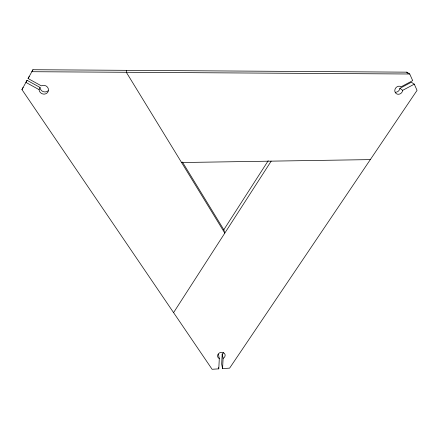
<?xml version="1.0" encoding="UTF-8"?>
<svg xmlns="http://www.w3.org/2000/svg" width="439" height="439" viewBox="0 0 439 439"><rect width="100%" height="100%" fill="white"/><g stroke="black" fill="none" stroke-linecap="round" stroke-linejoin="round"><path stroke-width="0.66" d="M126.322 70.328L126.322 72.281L224.806 233.109L223.824 229.734L182.394 162.002M23.119 87.421L21.95 89.6L212.108 369.281L218.787 368.842L219.297 358.542A3.852 3.238 -17 0 1 218.534 353.62A3.852 3.238 -17 0 1 224.362 353.351A3.852 3.238 -17 0 1 223.094 358.367L222.578 368.595L229.613 368.134L417.05 90.357L414.279 84.167L411.343 82.236L399.891 88.338A4.187 3.77 -50.1 0 1 395.49 92.256M223.627 352.764A3.819 3.216 -16.9 0 1 222.189 354.021L221.679 364.178L222.578 368.595M29.188 76.479L28.085 78.537L41.31 85.841A4.752 4.379 19.8 0 1 48.158 88.294A4.752 4.379 19.8 0 1 44.751 94.089A4.752 4.379 19.8 0 1 39.076 89.633L40.048 87.465L27.059 80.315L21.95 89.6M409.724 73.999L406.816 72.161L32.936 69.719L31.877 71.705L409.724 73.999L412.693 80.628L401.175 86.774A4.225 3.803 -49.9 0 0 395.221 88.76A4.225 3.803 -49.9 0 0 397.569 94.215A4.225 3.803 -49.9 0 0 402.706 90.33L414.279 84.167M27.059 80.315L25.934 82.411L39.076 89.633M28.085 78.537L32.936 69.719M223.813 229.751L268.218 160.729M173.575 312.612L271.17 161.146M181.592 162.534L370.318 159.609M399.891 88.338L402.706 90.33M406.816 72.161L407.354 73.357M222.189 354.021L223.094 358.367M218.424 354.191L219.297 358.542M218.54 367.58L218.787 368.842M48.092 90.714A4.697 4.33 20.1 0 1 43.055 91.559A4.697 4.33 20.1 0 1 40.048 87.465"/></g></svg>
